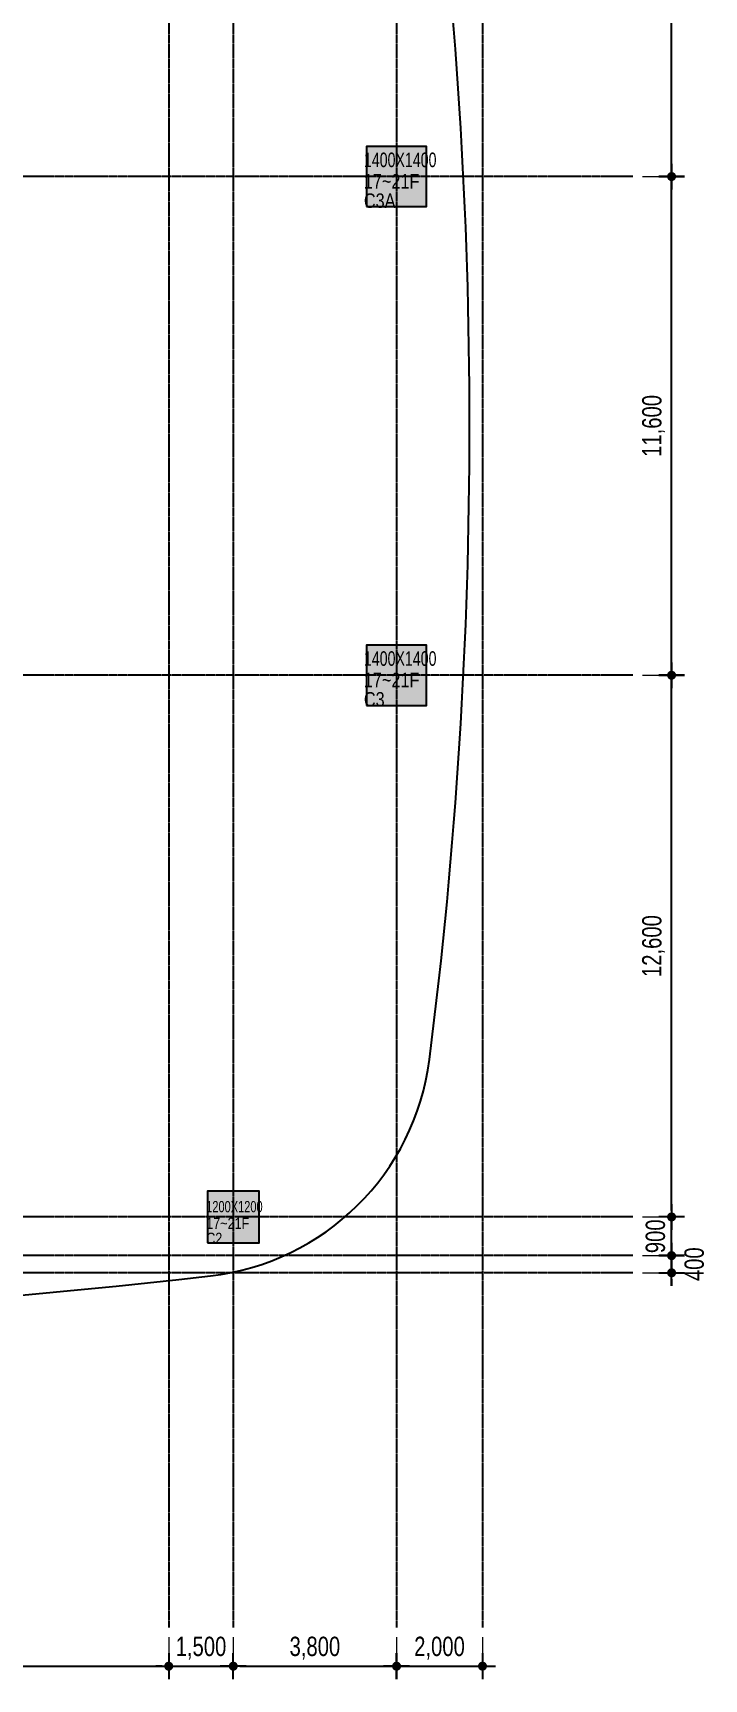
# Model space of a CAD drawing. Header units: millimetres. Extents: x -179076 to 173472, y -18667 to 271134.
# Drawn here: x -107948 to -92331, y 174567 to 212859 of the extents above; entities that cross this region are included whole.
import ezdxf

# ---------------------------------------------------------------- set-up
doc = ezdxf.new("R2010")
doc.units = ezdxf.units.MM
doc.linetypes.add('X-GRID_5~ROOF$0$CENTER2', pattern=[1.125, 0.75, -0.125, 0.125, -0.125])
doc.layers.get('0').update_dxf_attribs({"lineweight": 20})
doc.layers.get('Defpoints').update_dxf_attribs({"color": 151, "lineweight": 9})
for name, color, linetype in [('A-DIM1', 7, 'Continuous'), ('X-COL-21F$0$A-254', 254, 'Continuous'), ('X-COL-21F$0$A-COL', 2, 'Continuous'), ('X-EXT_21F$0$A-WIN', 6, 'Continuous'), ('X-GRID_5~ROOF$0$A-CEN1', 1, 'X-GRID_5~ROOF$0$CENTER2')]:
    doc.layers.add(name, color=color, linetype=linetype)
doc.styles.add('Hrtext', font='', dxfattribs={"width": 0.8})
doc.styles.add('X-COL-21F$0$Hrtext', font='arial.ttf', dxfattribs={"width": 0.8})
doc.styles.get('Hrtext').set_extended_font_data('Dotum')
doc.dimstyles.new('HEERIM(Ext)', dxfattribs={"dimtxt": 3, "dimasz": 1, "dimexe": 2, "dimexo": 1.5, "dimgap": 1, "dimtad": 1, "dimdec": 0, "dimzin": 0, "dimdsep": 46, "dimlunit": 6, "dimtxsty": 'Hrtext', "dimblk": 'dotdim1', "dimcen": 1, "dimdle": 2, "dimclrd": 256, "dimclre": 256, "dimclrt": 3, "dimadec": 0, "dimazin": 0, "dimtfac": 1, "dimtdec": 0, "dimtix": 1, "dimtmove": 2, "dimatfit": 3, "dimldrblk": 'dotdim1', "dimfxl": 2, "dimtolj": 1, "dimtzin": 0, "dimlwd": -1, "dimarcsym": 0})

# ---------------------------------------------------------------- blocks, each defined once
blk = doc.blocks.new('X-COL-21F$0$1200X1200_17~21F_C2')
at = {"layer": 'X-COL-21F$0$A-254'}
h = blk.add_hatch(color=256, dxfattribs=at)
h.dxf.hatch_style = 1
h.paths.add_polyline_path([(-600, -600), (600, -600), (600, 600), (-600, 600)])
at = {"layer": 'Defpoints', "const_width": 0.653}
blk.add_lwpolyline([(600, 600), (-600, -600)], dxfattribs=at)
at = {"layer": 'X-COL-21F$0$A-COL'}
blk.add_lwpolyline([(-600, -600), (600, -600), (600, 600), (-600, 600)], close=True, dxfattribs=at)
at = {"layer": 'Defpoints', "style": 'X-COL-21F$0$Hrtext'}
for s, width, p in [('1200X1200', 0.7, (-629, 108)), ('17~21F', 0.8, (-629, -279))]:
    blk.add_text(s, height=262.5, dxfattribs=dict(at, width=width)).set_placement(p)
at = {"layer": 'Defpoints', "color": 6, "style": 'X-COL-21F$0$Hrtext', "width": 0.8}
blk.add_text('C2', height=262.5, dxfattribs=at).set_placement((-629, -629))
blk = doc.blocks.new('X-COL-21F$0$1400X1400_14~21F_C3')
at = {"layer": 'X-COL-21F$0$A-254'}
h = blk.add_hatch(color=256, dxfattribs=at)
h.dxf.hatch_style = 1
h.paths.add_polyline_path([(-700, -700), (700, -700), (700, 700), (-700, 700)])
at = {"layer": 'Defpoints', "const_width": 0.84}
blk.add_lwpolyline([(700, 700), (-700, -700)], dxfattribs=at)
at = {"layer": 'X-COL-21F$0$A-COL'}
blk.add_lwpolyline([(-700, -700), (700, -700), (700, 700), (-700, 700)], close=True, dxfattribs=at)
at = {"layer": 'Defpoints', "style": 'X-COL-21F$0$Hrtext'}
for s, width, p in [('1400X1400', 0.7, (-759, 220)), ('17~21F', 0.8, (-759, -279))]:
    blk.add_text(s, height=337.5, dxfattribs=dict(at, width=width)).set_placement(p)
at = {"layer": 'Defpoints', "color": 6, "style": 'X-COL-21F$0$Hrtext', "width": 0.8}
blk.add_text('C3', height=337.5, dxfattribs=at).set_placement((-759, -729))
blk = doc.blocks.new('X-COL-21F$0$1400X1400_17~21F_C3A')
at = {"layer": 'X-COL-21F$0$A-254'}
h = blk.add_hatch(color=256, dxfattribs=at)
h.dxf.hatch_style = 1
h.paths.add_polyline_path([(-700, -700), (700, -700), (700, 700), (-700, 700)])
at = {"layer": 'Defpoints', "const_width": 0.84}
blk.add_lwpolyline([(700, 700), (-700, -700)], dxfattribs=at)
at = {"layer": 'X-COL-21F$0$A-COL'}
blk.add_lwpolyline([(-700, -700), (700, -700), (700, 700), (-700, 700)], close=True, dxfattribs=at)
at = {"layer": 'Defpoints', "style": 'X-COL-21F$0$Hrtext'}
for s, width, p in [('1400X1400', 0.7, (-759, 220)), ('17~21F', 0.8, (-759, -279))]:
    blk.add_text(s, height=337.5, dxfattribs=dict(at, width=width)).set_placement(p)
at = {"layer": 'Defpoints', "color": 6, "style": 'X-COL-21F$0$Hrtext', "width": 0.8}
blk.add_text('C3A', height=337.5, dxfattribs=at).set_placement((-759, -729))
blk = doc.blocks.new('dotdim1')
at = {"layer": 'A-DIM1'}
for p, q in [((-2, 0), (2, 0)), ((0, 2), (0, -2))]:
    blk.add_line(p, q, dxfattribs=at)
at = {"layer": 'A-DIM1', "const_width": 0.7}
blk.add_lwpolyline([(0.35, 0, 1), (-0.35, 0, 1)], format="xyb", close=True, dxfattribs=at)
blk = doc.blocks.new('*D283')
at = {"layer": 'A-DIM1', "lineweight": -2, "transparency": 16777216}
for p, q in [((57725, -25200), (58700, -25200)), ((57725, -37800), (58700, -37800))]:
    blk.add_line(p, q, dxfattribs=at)
at = {"layer": 'A-DIM1', "transparency": 16777216}
blk.add_line((58400, -37650), (58400, -25350), dxfattribs=at)
at = {"layer": 'Defpoints', "color": 0, "transparency": 16777216}
for p in [(57500, -25200), (58400, -25200), (57500, -37800)]:
    blk.add_point(p, dxfattribs=at)
at = {"layer": 'A-DIM1', "transparency": 16777216, "xscale": 150, "yscale": 150, "zscale": 150}
for p, rotation in [((58400, -25200), 90), ((58400, -37800), 270)]:
    blk.add_blockref('dotdim1', p, dxfattribs=dict(at, rotation=rotation))
at = {"layer": 'A-DIM1', "color": 3, "transparency": 16777216, "insert": (57981, -31500), "char_height": 450, "attachment_point": 5, "rotation": 90, "style": 'Hrtext'}
blk.add_mtext('\\A1;12,600', dxfattribs=at)
blk = doc.blocks.new('*D284')
at = {"layer": 'A-DIM1', "lineweight": -2, "transparency": 16777216}
for p, q in [((57725, -13600), (58700, -13600)), ((57725, -25200), (58700, -25200))]:
    blk.add_line(p, q, dxfattribs=at)
at = {"layer": 'A-DIM1', "transparency": 16777216}
blk.add_line((58400, -25050), (58400, -13750), dxfattribs=at)
at = {"layer": 'Defpoints', "color": 0, "transparency": 16777216}
for p in [(57500, -13600), (58400, -13600), (57500, -25200)]:
    blk.add_point(p, dxfattribs=at)
at = {"layer": 'A-DIM1', "transparency": 16777216, "xscale": 150, "yscale": 150, "zscale": 150}
for p, rotation in [((58400, -13600), 90), ((58400, -25200), 270)]:
    blk.add_blockref('dotdim1', p, dxfattribs=dict(at, rotation=rotation))
at = {"layer": 'A-DIM1', "color": 3, "transparency": 16777216, "insert": (57981, -19400), "char_height": 450, "attachment_point": 5, "rotation": 90, "style": 'Hrtext'}
blk.add_mtext('\\A1;11,600', dxfattribs=at)
blk = doc.blocks.new('*D285')
at = {"layer": 'A-DIM1', "lineweight": -2, "transparency": 16777216}
for p, q in [((57725, -1000), (58700, -1000)), ((57725, -13600), (58700, -13600))]:
    blk.add_line(p, q, dxfattribs=at)
at = {"layer": 'A-DIM1', "transparency": 16777216}
blk.add_line((58400, -13450), (58400, -1150), dxfattribs=at)
at = {"layer": 'Defpoints', "color": 0, "transparency": 16777216}
for p in [(57500, -1000), (58400, -1000), (57500, -13600)]:
    blk.add_point(p, dxfattribs=at)
at = {"layer": 'A-DIM1', "transparency": 16777216, "xscale": 150, "yscale": 150, "zscale": 150}
for p, rotation in [((58400, -1000), 90), ((58400, -13600), 270)]:
    blk.add_blockref('dotdim1', p, dxfattribs=dict(at, rotation=rotation))
at = {"layer": 'A-DIM1', "color": 3, "transparency": 16777216, "insert": (57981, -7300), "char_height": 450, "attachment_point": 5, "rotation": 90, "style": 'Hrtext'}
blk.add_mtext('\\A1;12,600', dxfattribs=at)
blk = doc.blocks.new('*D304')
at = {"layer": 'A-DIM1', "lineweight": -2, "transparency": 16777216}
for p, q in [((37700, -47575), (37700, -48550)), ((46700, -47575), (46700, -48550))]:
    blk.add_line(p, q, dxfattribs=at)
at = {"layer": 'A-DIM1', "transparency": 16777216}
blk.add_line((37850, -48250), (46550, -48250), dxfattribs=at)
at = {"layer": 'Defpoints', "color": 0, "transparency": 16777216}
for p in [(37700, -47350), (46700, -47350), (46700, -48250)]:
    blk.add_point(p, dxfattribs=at)
at = {"layer": 'A-DIM1', "transparency": 16777216, "xscale": 150, "yscale": 150, "zscale": 150, "rotation": 180}
blk.add_blockref('dotdim1', (37700, -48250), dxfattribs=at)
at = {"layer": 'A-DIM1', "transparency": 16777216, "xscale": 150, "yscale": 150, "zscale": 150}
blk.add_blockref('dotdim1', (46700, -48250), dxfattribs=at)
at = {"layer": 'A-DIM1', "color": 3, "transparency": 16777216, "insert": (42200, -47831), "char_height": 450, "attachment_point": 5, "style": 'Hrtext'}
blk.add_mtext('\\A1;9,000', dxfattribs=at)
blk = doc.blocks.new('*D305')
at = {"layer": 'A-DIM1', "lineweight": -2, "transparency": 16777216}
for p, q in [((46700, -47575), (46700, -48550)), ((48200, -47575), (48200, -48550))]:
    blk.add_line(p, q, dxfattribs=at)
at = {"layer": 'A-DIM1', "transparency": 16777216}
for p, q in [((46550, -48250), (46400, -48250)), ((46700, -48250), (48200, -48250)), ((48350, -48250), (48500, -48250))]:
    blk.add_line(p, q, dxfattribs=at)
at = {"layer": 'Defpoints', "color": 0, "transparency": 16777216}
for p in [(46700, -47350), (48200, -47350), (48200, -48250)]:
    blk.add_point(p, dxfattribs=at)
at = {"layer": 'A-DIM1', "transparency": 16777216, "xscale": 150, "yscale": 150, "zscale": 150}
blk.add_blockref('dotdim1', (46700, -48250), dxfattribs=at)
at = {"layer": 'A-DIM1', "transparency": 16777216, "xscale": 150, "yscale": 150, "zscale": 150, "rotation": 180}
blk.add_blockref('dotdim1', (48200, -48250), dxfattribs=at)
at = {"layer": 'A-DIM1', "color": 3, "transparency": 16777216, "insert": (47450, -47831), "char_height": 450, "attachment_point": 5, "style": 'Hrtext'}
blk.add_mtext('\\A1;1,500', dxfattribs=at)
blk = doc.blocks.new('*D306')
at = {"layer": 'A-DIM1', "lineweight": -2, "transparency": 16777216}
for p, q in [((48200, -47575), (48200, -48550)), ((52000, -47575), (52000, -48550))]:
    blk.add_line(p, q, dxfattribs=at)
at = {"layer": 'A-DIM1', "transparency": 16777216}
blk.add_line((48350, -48250), (51850, -48250), dxfattribs=at)
at = {"layer": 'Defpoints', "color": 0, "transparency": 16777216}
for p in [(48200, -47350), (52000, -47350), (52000, -48250)]:
    blk.add_point(p, dxfattribs=at)
at = {"layer": 'A-DIM1', "transparency": 16777216, "xscale": 150, "yscale": 150, "zscale": 150, "rotation": 180}
blk.add_blockref('dotdim1', (48200, -48250), dxfattribs=at)
at = {"layer": 'A-DIM1', "transparency": 16777216, "xscale": 150, "yscale": 150, "zscale": 150}
blk.add_blockref('dotdim1', (52000, -48250), dxfattribs=at)
at = {"layer": 'A-DIM1', "color": 3, "transparency": 16777216, "insert": (50100, -47831), "char_height": 450, "attachment_point": 5, "style": 'Hrtext'}
blk.add_mtext('\\A1;3,800', dxfattribs=at)
blk = doc.blocks.new('*D307')
at = {"layer": 'A-DIM1', "lineweight": -2, "transparency": 16777216}
for p, q in [((52000, -47575), (52000, -48550)), ((54000, -47575), (54000, -48550))]:
    blk.add_line(p, q, dxfattribs=at)
at = {"layer": 'A-DIM1', "transparency": 16777216}
blk.add_line((52150, -48250), (53850, -48250), dxfattribs=at)
at = {"layer": 'Defpoints', "color": 0, "transparency": 16777216}
for p in [(52000, -47350), (54000, -47350), (54000, -48250)]:
    blk.add_point(p, dxfattribs=at)
at = {"layer": 'A-DIM1', "transparency": 16777216, "xscale": 150, "yscale": 150, "zscale": 150, "rotation": 180}
blk.add_blockref('dotdim1', (52000, -48250), dxfattribs=at)
at = {"layer": 'A-DIM1', "transparency": 16777216, "xscale": 150, "yscale": 150, "zscale": 150}
blk.add_blockref('dotdim1', (54000, -48250), dxfattribs=at)
at = {"layer": 'A-DIM1', "color": 3, "transparency": 16777216, "insert": (53000, -47831), "char_height": 450, "attachment_point": 5, "style": 'Hrtext'}
blk.add_mtext('\\A1;2,000', dxfattribs=at)
blk = doc.blocks.new('*D311')
at = {"layer": 'A-DIM1', "transparency": 16777216}
for p, q in [((58400, -38550), (58400, -38400)), ((58400, -39100), (58400, -38700)), ((58400, -39250), (58400, -39400))]:
    blk.add_line(p, q, dxfattribs=at)
at = {"layer": 'A-DIM1', "lineweight": -2, "transparency": 16777216}
for p, q in [((57725, -38700), (58700, -38700)), ((57725, -39100), (58700, -39100))]:
    blk.add_line(p, q, dxfattribs=at)
at = {"layer": 'Defpoints', "color": 0, "transparency": 16777216}
for p in [(57500, -38700), (58400, -38700), (57500, -39100)]:
    blk.add_point(p, dxfattribs=at)
at = {"layer": 'A-DIM1', "transparency": 16777216, "xscale": 150, "yscale": 150, "zscale": 150}
for p, rotation in [((58400, -38700), 270), ((58400, -39100), 90)]:
    blk.add_blockref('dotdim1', p, dxfattribs=dict(at, rotation=rotation))
at = {"layer": 'A-DIM1', "color": 3, "transparency": 16777216, "insert": (58928, -38900), "char_height": 450, "attachment_point": 5, "rotation": 90, "style": 'Hrtext'}
blk.add_mtext('\\A1;400', dxfattribs=at)
blk = doc.blocks.new('*D314')
at = {"layer": 'A-DIM1', "transparency": 16777216}
for p, q in [((58400, -37650), (58400, -37500)), ((58400, -38700), (58400, -37800)), ((58400, -38850), (58400, -39000))]:
    blk.add_line(p, q, dxfattribs=at)
at = {"layer": 'A-DIM1', "lineweight": -2, "transparency": 16777216}
for p, q in [((57725, -37800), (58700, -37800)), ((57725, -38700), (58700, -38700))]:
    blk.add_line(p, q, dxfattribs=at)
at = {"layer": 'Defpoints', "color": 0, "transparency": 16777216}
for p in [(57500, -37800), (58400, -37800), (57500, -38700)]:
    blk.add_point(p, dxfattribs=at)
at = {"layer": 'A-DIM1', "transparency": 16777216, "xscale": 150, "yscale": 150, "zscale": 150}
for p, rotation in [((58400, -37800), 270), ((58400, -38700), 90)]:
    blk.add_blockref('dotdim1', p, dxfattribs=dict(at, rotation=rotation))
at = {"layer": 'A-DIM1', "color": 3, "transparency": 16777216, "insert": (58025, -38250), "char_height": 450, "attachment_point": 5, "rotation": 90, "style": 'Hrtext'}
blk.add_mtext('\\A1;900', dxfattribs=at)
blk = doc.blocks.new('Grid_Office')
at = {"layer": 'A-DIM1'}
for base, p1, p2, picture, middle in [((58400, -1000), (57500, -13600), (57500, -1000), '*D285', (57981.3, -7300)), ((58400, -13600), (57500, -25200), (57500, -13600), '*D284', (57981.3, -19400)), ((58400, -25200), (57500, -37800), (57500, -25200), '*D283', (57981.3, -31500)), ((58400, -37800), (57500, -38700), (57500, -37800), '*D314', (58024.7, -38250))]:
    dim = blk.add_linear_dim(base=base, p1=p1, p2=p2, angle=90, dimstyle='HEERIM(Ext)', override={"dimscale": 150}, dxfattribs=at)
    dim.commit()
    dim.dimension.update_dxf_attribs({"geometry": picture, "text_midpoint": middle})
dim = blk.add_linear_dim(base=(58400, -38700), p1=(57500, -39100), p2=(57500, -38700), angle=90, dimstyle='HEERIM(Ext)', override={"dimscale": 150}, dxfattribs=at)
dim.commit()
dim.dimension.update_dxf_attribs({"geometry": '*D311', "text_midpoint": (58928.1, -38900), "dimtype": 128})
for base, p1, p2, picture, middle in [((46700, -48250), (37700, -47350), (46700, -47350), '*D304', (42200, -47831.3)), ((48200, -48250), (46700, -47350), (48200, -47350), '*D305', (47450, -47831.3)), ((52000, -48250), (48200, -47350), (52000, -47350), '*D306', (50100, -47831.3)), ((54000, -48250), (52000, -47350), (54000, -47350), '*D307', (53000, -47831.3))]:
    dim = blk.add_linear_dim(base=base, p1=p1, p2=p2, dimstyle='HEERIM(Ext)', override={"dimscale": 150}, dxfattribs=at)
    dim.commit()
    dim.dimension.update_dxf_attribs({"geometry": picture, "text_midpoint": middle})

msp = doc.modelspace()

# ---------------------------------------------------------------- linework, layer by layer
at = {"layer": 'X-EXT_21F$0$A-WIN'}
msp.add_lwpolyline([(-97787.3, 203717.5, 0.0316438), (-98721.1, 218457.1, 0.3456251), (-103819.7, 223488.1, 0.056648), (-150755, 223488.1, 0.3456251), (-155853.6, 218457.1, 0.0316438), (-156787.3, 203717.5, 0.0316438), (-155853.6, 188977.8, 0.3456251), (-150755, 183946.8, 0.056648), (-103819.7, 183946.8, 0.3456251), (-98721.1, 188977.8, 0.0316438)], format="xyb", close=True, dxfattribs=at)
at = {"layer": 'X-GRID_5~ROOF$0$A-CEN1', "ltscale": 10}
for p, q in [((-104787.3, 231767.5), (-104787.3, 175767.5)), ((-103287.3, 231767.5), (-103287.3, 175767.5)), ((-99487.3, 231767.5), (-99487.3, 175767.5)), ((-97487.3, 231767.5), (-97487.3, 175767.5))]:
    msp.add_line(p, q, dxfattribs=at)
for points in [[(-93987.3, 209517.5), (-163987.3, 209517.5)], [(-93987.3, 197917.5), (-163987.3, 197917.5)], [(-93987.3, 185317.5), (-163987.3, 185317.5)], [(-93987.3, 184417.5), (-163987.3, 184417.5)], [(-93987.3, 184017.5), (-163987.3, 184017.5)]]:
    msp.add_lwpolyline(points, dxfattribs=at)

# ---------------------------------------------------------------- block references
msp.add_blockref('Grid_Office', (-151487.3, 223117.5))
at = {"layer": 'X-COL-21F$0$A-COL'}
for name, p in [('X-COL-21F$0$1400X1400_17~21F_C3A', (-99487.3, 209517.5)), ('X-COL-21F$0$1400X1400_14~21F_C3', (-99487.3, 197917.5)), ('X-COL-21F$0$1200X1200_17~21F_C2', (-103287.3, 185317.5))]:
    msp.add_blockref(name, p, dxfattribs=at)

doc.saveas('drawing.dxf')
